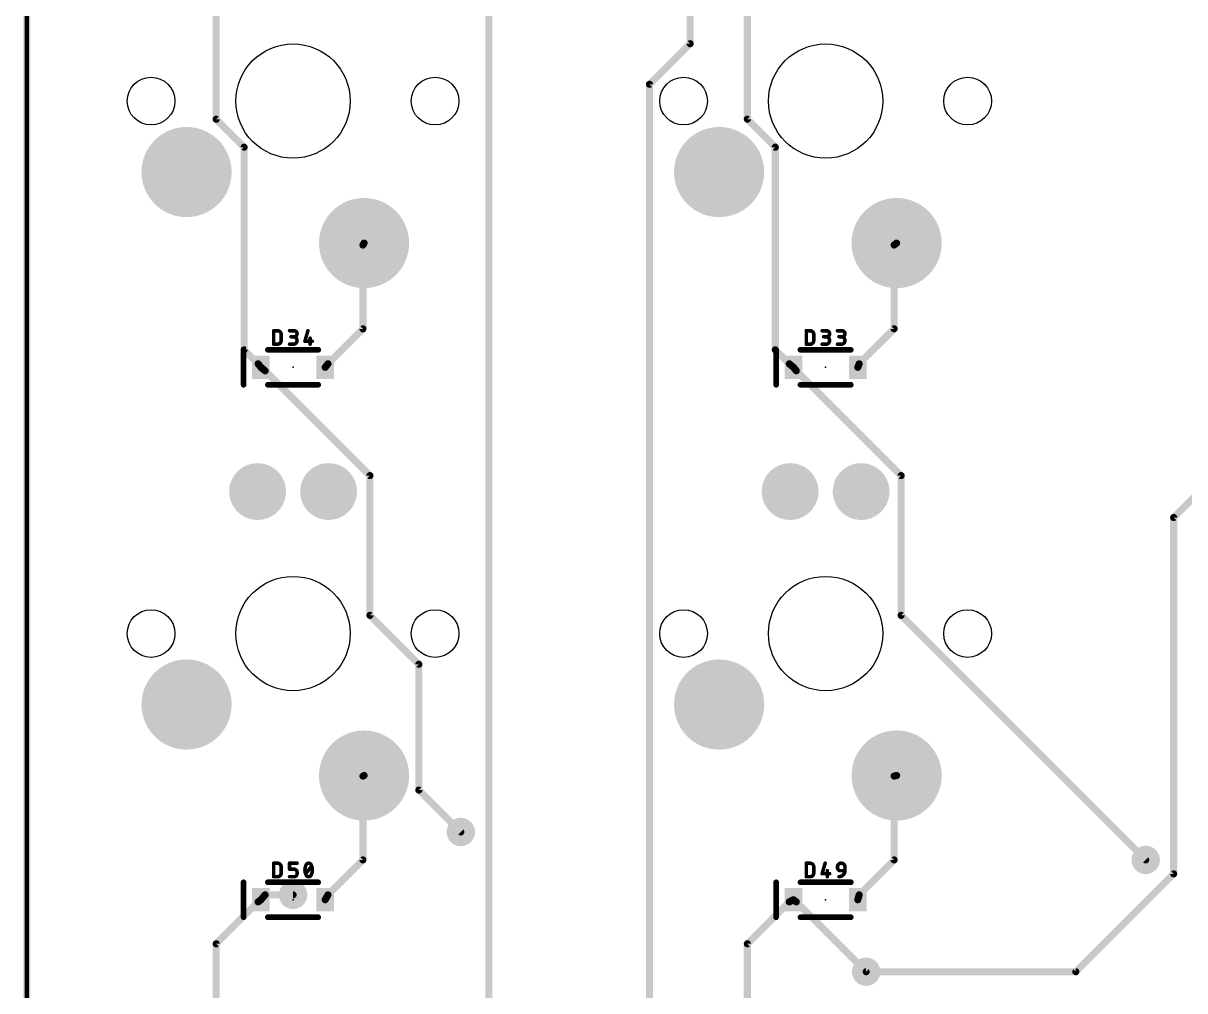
# Model space of a CAD drawing. Extents: x -10 to 314, y -10 to 86.
# Drawn here: x -9.65 to 31.9, y 25.32 to 59.93 of the extents above; entities that cross this region are included whole.
import ezdxf

# ---------------------------------------------------------------- set-up
doc = ezdxf.new("R2010")
doc.units = 0
for name, color, linetype in [('1', 12, 'CONTINUOUS'), ('17', 110, 'CONTINUOUS'), ('18', 110, 'CONTINUOUS'), ('20', 31, 'CONTINUOUS'), ('21', 253, 'CONTINUOUS'), ('23', 53, 'CONTINUOUS'), ('25', 253, 'CONTINUOUS')]:
    doc.layers.add(name, color=color, linetype=linetype)

# ---------------------------------------------------------------- blocks, each defined once
blk = doc.blocks.new('RECT')
blk.add_solid([(-0.5, -0.5), (0.5, -0.5), (-0.5, 0.5), (0.5, 0.5)])
blk = doc.blocks.new('ROUNDP')
at = {"const_width": 0.5}
blk.add_lwpolyline([(0, -0.25, 1), (0, 0.25, 1), (0, -0.25)], format="xyb", dxfattribs=at)
blk = doc.blocks.new('ROUNDV')
at = {"const_width": 0.5}
blk.add_lwpolyline([(0, -0.25, 1), (0, 0.25, 1), (0, -0.25)], format="xyb", dxfattribs=at)

msp = doc.modelspace()

# ---------------------------------------------------------------- linework, layer by layer
at = {"layer": '1', "const_width": 0.254}
for points in [[(-9.525, -4.7625), (-9.525, 80.9625)], [(14.2025, 59.2025), (14.2025, 71.5475)], [(7, 8.25), (7, 67.5)], [(-2.75, 65), (-2.75, 56.5)], [(16.25, 65), (16.25, 56.5)], [(12.75, 57.75), (14.2025, 59.2025)], [(12.75, 14.5), (12.75, 57.75)], [(-2.75, 56.5), (-1.75, 55.5)], [(16.25, 56.5), (17.25, 55.5)], [(-1.75, 55.5), (-1.75, 48.25)], [(17.25, 55.5), (17.25, 48.25)], [(2.5, 52), (2.54, 52.07)], [(2.5, 52), (2.5, 49)], [(21.5, 52), (21.59, 52.07)], [(21.5, 52), (21.5, 49)], [(2.5, 49), (1.25, 47.75)], [(21.5, 49), (20.25, 47.75)], [(-1.75, 48.25), (-1.25, 47.75)], [(17.25, 48.25), (17.75, 47.75)], [(-1.25, 47.75), (-1.15, 47.625)], [(1.25, 47.75), (1.15, 47.625)], [(17.75, 47.75), (17.9, 47.625)], [(20.25, 47.75), (20.2, 47.625)], [(-1, 47.5), (-1.15, 47.625)], [(-1, 47.5), (2.75, 43.75)], [(18, 47.5), (17.9, 47.625)], [(18, 47.5), (21.75, 43.75)], [(31.5, 42.25), (36.75, 47.5)], [(2.75, 43.75), (2.75, 38.75)], [(21.75, 43.75), (21.75, 38.75)], [(31.5, 29.5), (31.5, 42.25)], [(2.75, 38.75), (4.5, 37)], [(21.75, 38.75), (30.5, 30)], [(4.5, 37), (4.5, 32.5)], [(2.5, 33), (2.54, 33.02)], [(2.5, 33), (2.5, 30)], [(21.5, 33), (21.59, 33.02)], [(21.5, 33), (21.5, 30)], [(4.5, 32.5), (6, 31)], [(2.5, 30), (1.25, 28.75)], [(21.5, 30), (20.25, 28.75)], [(28, 26), (31.5, 29.5)], [(-1.25, 28.5), (-1.15, 28.575)], [(-1, 28.75), (-1.15, 28.575)], [(0, 28.75), (-1, 28.75)], [(1.25, 28.75), (1.15, 28.575)], [(17.75, 28.5), (17.9, 28.575)], [(18, 28.5), (17.9, 28.575)], [(20.25, 28.75), (20.2, 28.575)], [(-1.25, 28.5), (-2.75, 27)], [(17.75, 28.5), (16.25, 27)], [(18, 28.5), (20.5, 26)], [(-2.75, 27), (-2.75, 18.25)], [(16.25, 27), (16.25, 18.25)], [(20.5, 26), (28, 26)]]:
    msp.add_lwpolyline(points, dxfattribs=at)
at = {"layer": '1', "const_width": 0.127}
for points in [[(14.139, 59.2025, 1), (14.266, 59.2025)], [(14.2474, 59.1576, 1), (14.1576, 59.2474)], [(12.8135, 57.75, 1), (12.6865, 57.75)], [(12.7051, 57.7949, 1), (12.7949, 57.7051)], [(-2.7051, 56.5449, 1), (-2.7949, 56.4551)], [(-2.8135, 56.5, 1), (-2.6865, 56.5)], [(16.2949, 56.5449, 1), (16.2051, 56.4551)], [(16.1865, 56.5, 1), (16.3135, 56.5)], [(-1.6865, 55.5, 1), (-1.8135, 55.5)], [(-1.7949, 55.4551, 1), (-1.7051, 55.5449)], [(17.3135, 55.5, 1), (17.1865, 55.5)], [(17.2051, 55.4551, 1), (17.2949, 55.5449)], [(2.5635, 52, 1), (2.4365, 52)], [(2.4449, 52.0315, 1), (2.5551, 51.9685)], [(2.5951, 52.0385, 1), (2.4849, 52.1015)], [(21.5635, 52, 1), (21.4365, 52)], [(21.461, 52.0501, 1), (21.539, 51.9499)], [(21.629, 52.0199, 1), (21.551, 52.1201)], [(2.4365, 49, 1), (2.5635, 49)], [(2.5449, 48.9551, 1), (2.4551, 49.0449)], [(21.4365, 49, 1), (21.5635, 49)], [(21.5449, 48.9551, 1), (21.4551, 49.0449)], [(-1.7051, 48.2949, 1), (-1.7949, 48.2051)], [(-1.8135, 48.25, 1), (-1.6865, 48.25)], [(17.2949, 48.2949, 1), (17.2051, 48.2051)], [(17.1865, 48.25, 1), (17.3135, 48.25)], [(-1.2004, 47.7897, 1), (-1.2996, 47.7103)], [(-1.2949, 47.7051, 1), (-1.2051, 47.7949)], [(1.2051, 47.7949, 1), (1.2949, 47.7051)], [(1.2996, 47.7103, 1), (1.2004, 47.7897)], [(17.7907, 47.7988, 1), (17.7093, 47.7012)], [(17.7051, 47.7051, 1), (17.7949, 47.7949)], [(20.2051, 47.7949, 1), (20.2949, 47.7051)], [(20.309, 47.7264, 1), (20.191, 47.7736)], [(-1.1093, 47.6738, 1), (-1.1907, 47.5762)], [(-1.1996, 47.5853, 1), (-1.1004, 47.6647)], [(-0.9551, 47.5449, 1), (-1.0449, 47.4551)], [(-1.0407, 47.4512, 1), (-0.9593, 47.5488)], [(1.1004, 47.6647, 1), (1.1996, 47.5853)], [(17.9496, 47.6647, 1), (17.8504, 47.5853)], [(17.8593, 47.5762, 1), (17.9407, 47.6738)], [(18.0449, 47.5449, 1), (17.9551, 47.4551)], [(17.9504, 47.4603, 1), (18.0496, 47.5397)], [(20.141, 47.6486, 1), (20.259, 47.6014)], [(2.8135, 43.75, 1), (2.6865, 43.75)], [(2.7051, 43.7051, 1), (2.7949, 43.7949)], [(21.8135, 43.75, 1), (21.6865, 43.75)], [(21.7051, 43.7051, 1), (21.7949, 43.7949)], [(31.5635, 42.25, 1), (31.4365, 42.25)], [(31.4551, 42.2949, 1), (31.5449, 42.2051)], [(2.7949, 38.7949, 1), (2.7051, 38.7051)], [(2.6865, 38.75, 1), (2.8135, 38.75)], [(21.7949, 38.7949, 1), (21.7051, 38.7051)], [(21.6865, 38.75, 1), (21.8135, 38.75)], [(4.5635, 37, 1), (4.4365, 37)], [(4.4551, 36.9551, 1), (4.5449, 37.0449)], [(2.5635, 33, 1), (2.4365, 33)], [(2.4716, 33.0568, 1), (2.5284, 32.9432)], [(2.5684, 32.9632, 1), (2.5116, 33.0768)], [(21.5635, 33, 1), (21.4365, 33)], [(21.4862, 33.062, 1), (21.5138, 32.938)], [(21.6038, 32.958, 1), (21.5762, 33.082)], [(4.5449, 32.5449, 1), (4.4551, 32.4551)], [(4.4365, 32.5, 1), (4.5635, 32.5)], [(5.9551, 30.9551, 1), (6.0449, 31.0449)], [(2.4365, 30, 1), (2.5635, 30)], [(2.5449, 29.9551, 1), (2.4551, 30.0449)], [(21.4365, 30, 1), (21.5635, 30)], [(21.5449, 29.9551, 1), (21.4551, 30.0449)], [(30.4551, 29.9551, 1), (30.5449, 30.0449)], [(31.4365, 29.5, 1), (31.5635, 29.5)], [(31.5449, 29.4551, 1), (31.4551, 29.5449)], [(-1.1982, 28.6163, 1), (-1.1018, 28.5337)], [(-1.1119, 28.5242, 1), (-1.1881, 28.6258)], [(-1, 28.8135, 1), (-1, 28.6865)], [(-0.9518, 28.7087, 1), (-1.0482, 28.7913)], [(0, 28.6865, 1), (0, 28.8135)], [(1.0949, 28.6065, 1), (1.2051, 28.5435)], [(1.2051, 28.7949, 1), (1.2949, 28.7051)], [(1.3051, 28.7185, 1), (1.1949, 28.7815)], [(17.9381, 28.6258, 1), (17.8619, 28.5242)], [(17.9284, 28.5182, 1), (17.8716, 28.6318)], [(20.2051, 28.7949, 1), (20.2949, 28.7051)], [(20.3111, 28.7326, 1), (20.1889, 28.7674)], [(-1.2881, 28.5508, 1), (-1.2119, 28.4492)], [(-1.2051, 28.4551, 1), (-1.2949, 28.5449)], [(17.7216, 28.5568, 1), (17.7784, 28.4432)], [(17.7949, 28.4551, 1), (17.7051, 28.5449)], [(18.0449, 28.5449, 1), (17.9551, 28.4551)], [(17.9619, 28.4492, 1), (18.0381, 28.5508)], [(20.1389, 28.5924, 1), (20.2611, 28.5576)], [(-2.6865, 27, 1), (-2.8135, 27)], [(-2.7949, 27.0449, 1), (-2.7051, 26.9551)], [(16.3135, 27, 1), (16.1865, 27)], [(16.2051, 27.0449, 1), (16.2949, 26.9551)], [(20.5, 26.0635, 1), (20.5, 25.9365)], [(20.4551, 25.9551, 1), (20.5449, 26.0449)], [(27.9551, 26.0449, 1), (28.0449, 25.9551)], [(28, 25.9365, 1), (28, 26.0635)]]:
    msp.add_lwpolyline(points, format="xyb", dxfattribs=at)
at = {"layer": '20', "const_width": 0.1524}
msp.add_lwpolyline([(-9.525, 80.9625), (-9.525, -4.7625)], dxfattribs=at)
at = {"layer": '20'}
for centre, radius in [((0, 57.15), 2.0447), ((19.05, 57.15), 2.0447), ((-5.08, 57.15), 0.8534), ((5.08, 57.15), 0.8534), ((13.97, 57.15), 0.8534), ((24.13, 57.15), 0.8534), ((0, 38.1), 2.0447), ((19.05, 38.1), 2.0447), ((-5.08, 38.1), 0.8534), ((5.08, 38.1), 0.8534), ((13.97, 38.1), 0.8534), ((24.13, 38.1), 0.8534)]:
    msp.add_circle(centre, radius, dxfattribs=at)
at = {"layer": '21', "const_width": 0.2032}
for points in [[(-1.77, 48.25), (-1.77, 47)], [(-0.9, 48.25), (0.9, 48.25)], [(17.28, 48.25), (17.28, 47)], [(18.15, 48.25), (19.95, 48.25)], [(-0.9, 47), (0.9, 47)], [(18.15, 47), (19.95, 47)], [(-1.77, 29.2), (-1.77, 27.95)], [(-0.9, 29.2), (0.9, 29.2)], [(17.28, 29.2), (17.28, 27.95)], [(18.15, 29.2), (19.95, 29.2)], [(-0.9, 27.95), (0.9, 27.95)], [(18.15, 27.95), (19.95, 27.95)]]:
    msp.add_lwpolyline(points, dxfattribs=at)
at = {"layer": '21', "const_width": 0.1016}
for points in [[(-1.7192, 48.25, 1), (-1.8208, 48.25)], [(-0.9, 48.3008, 1), (-0.9, 48.1992)], [(0.9, 48.1992, 1), (0.9, 48.3008)], [(17.3308, 48.25, 1), (17.2292, 48.25)], [(18.15, 48.3008, 1), (18.15, 48.1992)], [(19.95, 48.1992, 1), (19.95, 48.3008)], [(-1.8208, 47, 1), (-1.7192, 47)], [(-0.9, 47.0508, 1), (-0.9, 46.9492)], [(0.9, 46.9492, 1), (0.9, 47.0508)], [(17.2292, 47, 1), (17.3308, 47)], [(18.15, 47.0508, 1), (18.15, 46.9492)], [(19.95, 46.9492, 1), (19.95, 47.0508)], [(-1.7192, 29.2, 1), (-1.8208, 29.2)], [(-0.9, 29.2508, 1), (-0.9, 29.1492)], [(0.9, 29.1492, 1), (0.9, 29.2508)], [(17.3308, 29.2, 1), (17.2292, 29.2)], [(18.15, 29.2508, 1), (18.15, 29.1492)], [(19.95, 29.1492, 1), (19.95, 29.2508)], [(-1.8208, 27.95, 1), (-1.7192, 27.95)], [(-0.9, 28.0008, 1), (-0.9, 27.8992)], [(0.9, 27.8992, 1), (0.9, 28.0008)], [(17.2292, 27.95, 1), (17.3308, 27.95)], [(18.15, 28.0008, 1), (18.15, 27.8992)], [(19.95, 27.8992, 1), (19.95, 28.0008)]]:
    msp.add_lwpolyline(points, format="xyb", dxfattribs=at)
at = {"layer": '23'}
for p in [(0, 47.625), (19.05, 47.625), (0, 28.575), (19.05, 28.575)]:
    msp.add_point(p, dxfattribs=at)
at = {"layer": '25'}
for points, const_width in [([(-0.6918, 48.9649, 1), (-0.6918, 48.9014)], 0.0635), ([(-0.6601, 48.9331, 1), (-0.7236, 48.9331)], 0.0635), ([(-0.5578, 48.9649, 1), (-0.5578, 48.9014)], 0.0635), ([(-0.4237, 48.799, 0.4142), (-0.5578, 48.9331)], 0.127), ([(-0.5578, 48.4505, 0.4142), (-0.4237, 48.5846)], 0.127), ([(-0.5578, 48.9014, 1), (-0.5578, 48.9649)], 0.0635), ([(-0.392, 48.799, 1), (-0.4555, 48.799)], 0.0635), ([(-0.4555, 48.799, 1), (-0.392, 48.799)], 0.0635), ([(-0.392, 48.5846, 1), (-0.4555, 48.5846)], 0.0635), ([(-0.4555, 48.5846, 1), (-0.392, 48.5846)], 0.0635), ([(-0.1249, 48.9649, 1), (-0.1249, 48.9014)], 0.0635), ([(-0.0713, 48.7504, 1), (-0.0713, 48.6869)], 0.0635), ([(0.0091, 48.7504, 1), (0.0091, 48.6869)], 0.0635), ([(0.0091, 48.4505, 1), (0.0091, 48.7186)], 0.127), ([(0.036, 48.9649, 1), (0.036, 48.9014)], 0.0635), ([(0.036, 48.7186, 1), (0.036, 48.9331)], 0.127), ([(0.036, 48.7504, 1), (0.036, 48.6869)], 0.0635), ([(0.036, 48.9014, 1), (0.036, 48.9649)], 0.0635), ([(0.036, 48.6869, 1), (0.036, 48.7504)], 0.0635), ([(0.4237, 48.5895, 1), (0.4237, 48.526)], 0.0635), ([(0.5615, 48.9244, 1), (0.5004, 48.9418)], 0.0635), ([(0.6432, 48.665, 1), (0.5796, 48.665)], 0.0635), ([(0.6918, 48.526, 1), (0.6918, 48.5895)], 0.0635), ([(18.3582, 48.9649, 1), (18.3582, 48.9014)], 0.0635), ([(18.3899, 48.9331, 1), (18.3264, 48.9331)], 0.0635), ([(18.4922, 48.9649, 1), (18.4922, 48.9014)], 0.0635), ([(18.6263, 48.799, 0.4142), (18.4922, 48.9331)], 0.127), ([(18.4922, 48.4505, 0.4142), (18.6263, 48.5846)], 0.127), ([(18.4922, 48.9014, 1), (18.4922, 48.9649)], 0.0635), ([(18.658, 48.799, 1), (18.5945, 48.799)], 0.0635), ([(18.5945, 48.799, 1), (18.658, 48.799)], 0.0635), ([(18.658, 48.5846, 1), (18.5945, 48.5846)], 0.0635), ([(18.5945, 48.5846, 1), (18.658, 48.5846)], 0.0635), ([(18.9251, 48.9649, 1), (18.9251, 48.9014)], 0.0635), ([(18.9787, 48.7504, 1), (18.9787, 48.6869)], 0.0635), ([(19.0591, 48.7504, 1), (19.0591, 48.6869)], 0.0635), ([(19.0591, 48.4505, 1), (19.0591, 48.7186)], 0.127), ([(19.086, 48.9649, 1), (19.086, 48.9014)], 0.0635), ([(19.086, 48.7186, 1), (19.086, 48.9331)], 0.127), ([(19.086, 48.7504, 1), (19.086, 48.6869)], 0.0635), ([(19.086, 48.9014, 1), (19.086, 48.9649)], 0.0635), ([(19.086, 48.6869, 1), (19.086, 48.7504)], 0.0635), ([(19.4737, 48.9649, 1), (19.4737, 48.9014)], 0.0635), ([(19.5273, 48.7504, 1), (19.5273, 48.6869)], 0.0635), ([(19.6078, 48.7504, 1), (19.6078, 48.6869)], 0.0635), ([(19.6078, 48.4505, 1), (19.6078, 48.7186)], 0.127), ([(19.6346, 48.9649, 1), (19.6346, 48.9014)], 0.0635), ([(19.6346, 48.7186, 1), (19.6346, 48.9331)], 0.127), ([(19.6346, 48.7504, 1), (19.6346, 48.6869)], 0.0635), ([(19.6346, 48.9014, 1), (19.6346, 48.9649)], 0.0635), ([(19.6346, 48.6869, 1), (19.6346, 48.7504)], 0.0635), ([(-0.6918, 48.4823, 1), (-0.6918, 48.4188)], 0.0635), ([(-0.7236, 48.4505, 1), (-0.6601, 48.4505)], 0.0635), ([(-0.5578, 48.4822, 1), (-0.5578, 48.4187)], 0.0635), ([(-0.5578, 48.4188, 1), (-0.5578, 48.4823)], 0.0635), ([(-0.1249, 48.4823, 1), (-0.1249, 48.4188)], 0.0635), ([(0.0091, 48.4823, 1), (0.0091, 48.4188)], 0.0635), ([(0.0091, 48.4188, 1), (0.0091, 48.4823)], 0.0635), ([(0.3932, 48.5665, 1), (0.4543, 48.549)], 0.0635), ([(0.5796, 48.4505, 1), (0.6432, 48.4505)], 0.0635), ([(18.3582, 48.4823, 1), (18.3582, 48.4188)], 0.0635), ([(18.3264, 48.4505, 1), (18.3899, 48.4505)], 0.0635), ([(18.4922, 48.4822, 1), (18.4922, 48.4188)], 0.0635), ([(18.4922, 48.4188, 1), (18.4922, 48.4823)], 0.0635), ([(18.9251, 48.4823, 1), (18.9251, 48.4188)], 0.0635), ([(19.0591, 48.4823, 1), (19.0591, 48.4188)], 0.0635), ([(19.0591, 48.4188, 1), (19.0591, 48.4823)], 0.0635), ([(19.4737, 48.4823, 1), (19.4737, 48.4188)], 0.0635), ([(19.6078, 48.4823, 1), (19.6078, 48.4188)], 0.0635), ([(19.6078, 48.4188, 1), (19.6078, 48.4823)], 0.0635), ([(-0.6601, 29.8831, 1), (-0.7236, 29.8831)], 0.0635), ([(-0.6918, 29.9149, 1), (-0.6918, 29.8514)], 0.0635), ([(-0.4237, 29.749, 0.4142), (-0.5578, 29.8831)], 0.127), ([(-0.5578, 29.9149, 1), (-0.5578, 29.8514)], 0.0635), ([(-0.5578, 29.8514, 1), (-0.5578, 29.9149)], 0.0635), ([(-0.0932, 29.8831, 1), (-0.1567, 29.8831)], 0.0635), ([(-0.1249, 29.9149, 1), (-0.1249, 29.8514)], 0.0635), ([(0.1432, 29.8514, 1), (0.1432, 29.9149)], 0.0635), ([(0.5578, 29.8831, 0.3205), (0.4639, 29.8161)], 0.127), ([(0.6516, 29.8161, 0.3205), (0.5578, 29.8831)], 0.127), ([(0.5578, 29.9148, 1), (0.5578, 29.8514)], 0.0635), ([(0.5578, 29.8514, 1), (0.5578, 29.9148)], 0.0635), ([(18.3899, 29.8831, 1), (18.3264, 29.8831)], 0.0635), ([(18.3582, 29.9149, 1), (18.3582, 29.8514)], 0.0635), ([(18.6263, 29.749, 0.4142), (18.4922, 29.8831)], 0.127), ([(18.4922, 29.9149, 1), (18.4922, 29.8514)], 0.0635), ([(18.4922, 29.8514, 1), (18.4922, 29.9149)], 0.0635), ([(19.0629, 29.8744, 1), (19.0018, 29.8918)], 0.0635), ([(19.7418, 29.749, 1), (19.4737, 29.749)], 0.127), ([(-0.5578, 29.4005, 0.4142), (-0.4237, 29.5346)], 0.127), ([(-0.392, 29.749, 1), (-0.4555, 29.749)], 0.0635), ([(-0.4555, 29.749, 1), (-0.392, 29.749)], 0.0635), ([(-0.392, 29.5346, 1), (-0.4555, 29.5346)], 0.0635), ([(-0.4555, 29.5346, 1), (-0.392, 29.5346)], 0.0635), ([(-0.1567, 29.6686, 1), (-0.0932, 29.6686)], 0.0635), ([(-0.1249, 29.7004, 1), (-0.1249, 29.6369)], 0.0635), ([(0.1432, 29.5614, 0.4142), (0.036, 29.6686)], 0.127), ([(0.036, 29.7004, 1), (0.036, 29.6369)], 0.0635), ([(0.036, 29.4005, 0.4142), (0.1432, 29.5077)], 0.127), ([(0.036, 29.6369, 1), (0.036, 29.7004)], 0.0635), ([(0.1749, 29.5614, 1), (0.1114, 29.5614)], 0.0635), ([(0.1114, 29.5614, 1), (0.1749, 29.5614)], 0.0635), ([(0.1749, 29.5077, 1), (0.1114, 29.5077)], 0.0635), ([(0.1114, 29.5077, 1), (0.1749, 29.5077)], 0.0635), ([(0.4639, 29.8161, 0.1139), (0.4237, 29.6418)], 0.127), ([(0.4237, 29.6418, 0.1139), (0.4639, 29.4675)], 0.127), ([(0.4555, 29.6418, 1), (0.392, 29.6418)], 0.0635), ([(0.392, 29.6418, 1), (0.4555, 29.6418)], 0.0635), ([(0.4257, 29.5276, 1), (0.4753, 29.4879)], 0.0635), ([(0.4339, 29.8264, 1), (0.494, 29.8058)], 0.0635), ([(0.4639, 29.4675, 0.3205), (0.5578, 29.4005)], 0.127), ([(0.494, 29.4778, 1), (0.4339, 29.4572)], 0.0635), ([(0.4925, 29.8022, 1), (0.4354, 29.83)], 0.0635), ([(0.4354, 29.4536, 1), (0.4925, 29.4814)], 0.0635), ([(0.5578, 29.4005, 0.3205), (0.6516, 29.4675)], 0.127), ([(0.6918, 29.6418, 0.1139), (0.6516, 29.8161)], 0.127), ([(0.6802, 29.83, 1), (0.6231, 29.8022)], 0.0635), ([(0.6516, 29.4675, 0.1139), (0.6918, 29.6418)], 0.127), ([(0.6231, 29.4814, 1), (0.6802, 29.4536)], 0.0635), ([(0.6216, 29.8058, 1), (0.6817, 29.8264)], 0.0635), ([(0.6817, 29.4572, 1), (0.6216, 29.4778)], 0.0635), ([(0.6898, 29.756, 1), (0.6402, 29.7957)], 0.0635), ([(0.7236, 29.6418, 1), (0.6601, 29.6418)], 0.0635), ([(0.6601, 29.6418, 1), (0.7236, 29.6418)], 0.0635), ([(18.4922, 29.4005, 0.4142), (18.6263, 29.5346)], 0.127), ([(18.658, 29.749, 1), (18.5945, 29.749)], 0.0635), ([(18.5945, 29.749, 1), (18.658, 29.749)], 0.0635), ([(18.658, 29.5346, 1), (18.5945, 29.5346)], 0.0635), ([(18.5945, 29.5346, 1), (18.658, 29.5346)], 0.0635), ([(18.9251, 29.5395, 1), (18.9251, 29.476)], 0.0635), ([(18.8946, 29.5165, 1), (18.9556, 29.499)], 0.0635), ([(19.1445, 29.615, 1), (19.081, 29.615)], 0.0635), ([(19.1932, 29.476, 1), (19.1932, 29.5395)], 0.0635), ([(19.4737, 29.7222, 0.4142), (19.581, 29.615)], 0.127), ([(19.5055, 29.749, 1), (19.442, 29.749)], 0.0635), ([(19.5055, 29.7222, 1), (19.442, 29.7222)], 0.0635), ([(19.442, 29.749, 1), (19.5055, 29.749)], 0.0635), ([(19.442, 29.7222, 1), (19.5055, 29.7222)], 0.0635), ([(19.5273, 29.4005, 0.4142), (19.7418, 29.615)], 0.127), ([(19.581, 29.6467, 1), (19.581, 29.5832)], 0.0635), ([(19.581, 29.5832, 1), (19.581, 29.6467)], 0.0635), ([(19.7736, 29.749, 1), (19.7101, 29.749)], 0.0635), ([(19.7101, 29.749, 1), (19.7736, 29.749)], 0.0635), ([(19.7736, 29.615, 1), (19.7101, 29.615)], 0.0635), ([(19.7101, 29.615, 1), (19.7736, 29.615)], 0.0635), ([(19.7418, 29.5832, 1), (19.7418, 29.6467)], 0.0635), ([(-0.6918, 29.4322, 1), (-0.6918, 29.3688)], 0.0635), ([(-0.7236, 29.4005, 1), (-0.6601, 29.4005)], 0.0635), ([(-0.5578, 29.4322, 1), (-0.5578, 29.3687)], 0.0635), ([(-0.5578, 29.3688, 1), (-0.5578, 29.4322)], 0.0635), ([(-0.1249, 29.4322, 1), (-0.1249, 29.3688)], 0.0635), ([(0.036, 29.4322, 1), (0.036, 29.3688)], 0.0635), ([(0.036, 29.3688, 1), (0.036, 29.4322)], 0.0635), ([(0.5578, 29.4322, 1), (0.5578, 29.3688)], 0.0635), ([(0.5578, 29.3688, 1), (0.5578, 29.4322)], 0.0635), ([(18.3264, 29.4005, 1), (18.3899, 29.4005)], 0.0635), ([(18.3582, 29.4322, 1), (18.3582, 29.3688)], 0.0635), ([(18.4922, 29.4322, 1), (18.4922, 29.3688)], 0.0635), ([(18.4922, 29.3688, 1), (18.4922, 29.4322)], 0.0635), ([(19.081, 29.4005, 1), (19.1445, 29.4005)], 0.0635), ([(19.5273, 29.4322, 1), (19.5273, 29.3688)], 0.0635)]:
    msp.add_lwpolyline(points, format="xyb", dxfattribs=dict(at, const_width=const_width))
at = {"layer": '25', "const_width": 0.127}
for points in [[(-0.6918, 48.4505), (-0.6918, 48.9331)], [(-0.6918, 48.9331), (-0.5578, 48.9331)], [(-0.4237, 48.799), (-0.4237, 48.5846)], [(-0.1249, 48.9331), (0.036, 48.9331)], [(0.036, 48.7186), (-0.0713, 48.7186)], [(0.531, 48.9331), (0.4237, 48.5577)], [(0.4237, 48.5577), (0.6918, 48.5577)], [(0.6114, 48.665), (0.6114, 48.4505)], [(18.3582, 48.4505), (18.3582, 48.9331)], [(18.3582, 48.9331), (18.4922, 48.9331)], [(18.6263, 48.799), (18.6263, 48.5846)], [(18.9251, 48.9331), (19.086, 48.9331)], [(19.086, 48.7186), (18.9787, 48.7186)], [(19.4737, 48.9331), (19.6346, 48.9331)], [(19.6346, 48.7186), (19.5273, 48.7186)], [(-0.5578, 48.4505), (-0.6918, 48.4505)], [(-0.1249, 48.4505), (0.0091, 48.4505)], [(18.4922, 48.4505), (18.3582, 48.4505)], [(18.9251, 48.4505), (19.0591, 48.4505)], [(19.4737, 48.4505), (19.6078, 48.4505)], [(-0.6918, 29.4005), (-0.6918, 29.8831)], [(-0.6918, 29.8831), (-0.5578, 29.8831)], [(-0.1249, 29.6686), (-0.1249, 29.8831)], [(-0.1249, 29.8831), (0.1432, 29.8831)], [(18.3582, 29.4005), (18.3582, 29.8831)], [(18.3582, 29.8831), (18.4922, 29.8831)], [(19.0323, 29.8831), (18.9251, 29.5077)], [(-0.4237, 29.749), (-0.4237, 29.5346)], [(0.036, 29.6686), (-0.1249, 29.6686)], [(0.1432, 29.5077), (0.1432, 29.5614)], [(0.4505, 29.5077), (0.665, 29.7759)], [(18.6263, 29.749), (18.6263, 29.5346)], [(18.9251, 29.5077), (19.1932, 29.5077)], [(19.1128, 29.615), (19.1128, 29.4005)], [(19.4737, 29.7222), (19.4737, 29.749)], [(19.7418, 29.615), (19.581, 29.615)], [(19.7418, 29.749), (19.7418, 29.615)], [(-0.5578, 29.4005), (-0.6918, 29.4005)], [(-0.1249, 29.4005), (0.036, 29.4005)], [(18.4922, 29.4005), (18.3582, 29.4005)]]:
    msp.add_lwpolyline(points, dxfattribs=at)

# ---------------------------------------------------------------- block references
at = {"layer": '1', "xscale": 0.63, "yscale": 0.83}
for p in [(-1.15, 47.625), (1.15, 47.625), (17.9, 47.625), (20.2, 47.625), (-1.15, 28.575), (1.15, 28.575), (17.9, 28.575), (20.2, 28.575)]:
    msp.add_blockref('RECT', p, dxfattribs=at)
at = {"layer": '17'}
for p, xscale, yscale in [((-3.81, 54.61), 3.2258, 3.2258), ((15.24, 54.61), 3.2258, 3.2258), ((2.54, 52.07), 3.2258, 3.2258), ((21.59, 52.07), 3.2258, 3.2258), ((-1.27, 43.18), 2.032, 2.032), ((1.27, 43.18), 2.032, 2.032), ((17.78, 43.18), 2.032, 2.032), ((20.32, 43.18), 2.032, 2.032), ((-3.81, 35.56), 3.2258, 3.2258), ((15.24, 35.56), 3.2258, 3.2258), ((2.54, 33.02), 3.2258, 3.2258), ((21.59, 33.02), 3.2258, 3.2258)]:
    msp.add_blockref('ROUNDP', p, dxfattribs=dict(at, xscale=xscale, yscale=yscale))
at = {"layer": '18', "xscale": 1.016, "yscale": 1.016}
for p in [(6, 31), (6, 31), (30.5, 30), (30.5, 30), (0, 28.75), (0, 28.75), (20.5, 26), (20.5, 26)]:
    msp.add_blockref('ROUNDV', p, dxfattribs=at)

doc.saveas('drawing.dxf')
